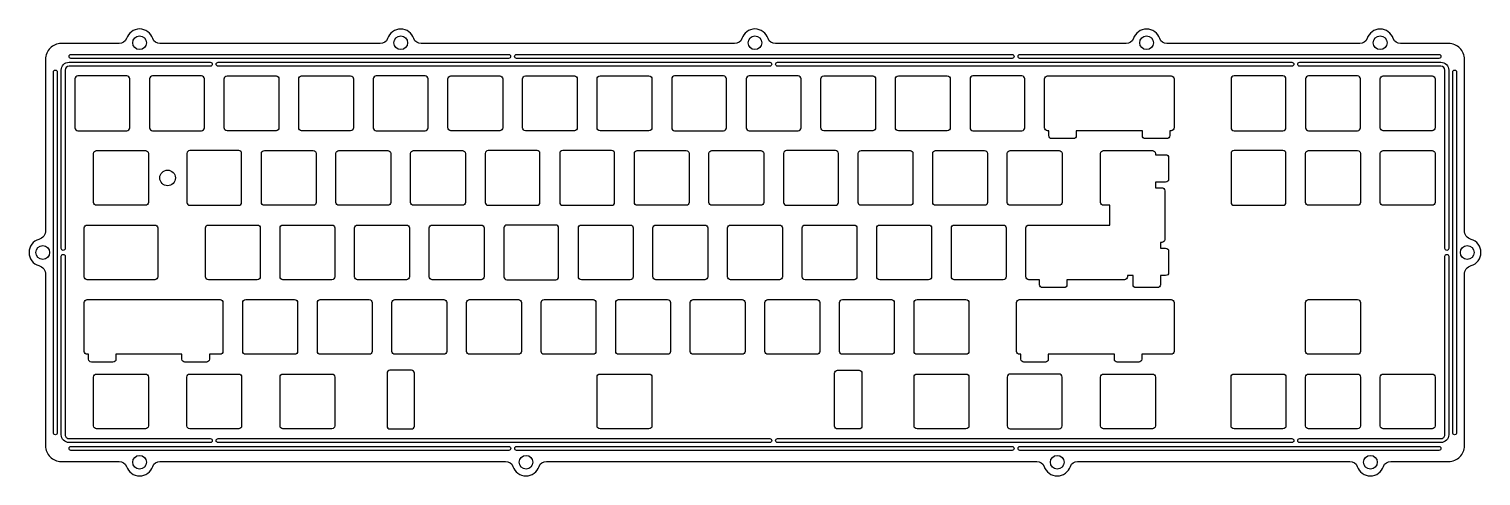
# Model space of a CAD drawing. Header units: millimetres. Extents: x -9 to 362, y -103 to 11.
import ezdxf

# ---------------------------------------------------------------- set-up
doc = ezdxf.new("R2010")
doc.units = ezdxf.units.MM
doc.layers.get('0').update_dxf_attribs({"linetype": 'CONTINUOUS'})

msp = doc.modelspace()

# ---------------------------------------------------------------- linework, layer by layer
for points in [[(-4.97, -51.84), (-4.97, -95.62, 0.414214), (-0.98, -99.62), (10.05, -99.62), (13.85, -99.62, -0.305834), (15.7, -100.87, 0.736933), (22.4, -100.87, -0.305835), (24.25, -99.62), (112.52, -99.62, -0.305834), (114.38, -100.87, 0.736933), (121.07, -100.87, -0.305835), (122.93, -99.62), (248.2, -99.62, -0.305834), (250.05, -100.87, 0.736932), (256.75, -100.87, -0.305835), (258.6, -99.62), (328.17, -99.62, -0.305834), (330.03, -100.87, 0.736932), (336.72, -100.87, -0.305835), (338.58, -99.62), (342.38, -99.62), (353.4, -99.62, 0.414214), (357.4, -95.62), (357.4, -51.84, -0.333096), (359.1, -49.57, 0.749331), (359.1, -42.85, -0.333096), (357.4, -40.58), (357.4, 3.19, 0.414214), (353.4, 7.19), (341.08, 7.19, -0.305836), (339.22, 8.45, 0.736927), (332.53, 8.45, -0.305838), (330.67, 7.19), (281.43, 7.19, -0.305836), (279.57, 8.45, 0.736927), (272.88, 8.45, -0.305838), (271.02, 7.19), (181.42, 7.19, -0.305836), (179.56, 8.45, 0.736927), (172.86, 8.45, -0.305838), (171.01, 7.19), (90.93, 7.19, -0.305836), (89.07, 8.45, 0.736927), (82.38, 8.45, -0.305838), (80.52, 7.19), (24.25, 7.19, -0.305836), (22.4, 8.45, 0.736927), (15.7, 8.45, -0.305838), (13.85, 7.19), (-0.98, 7.19, 0.414214), (-4.97, 3.19), (-4.97, -40.58, -0.333293), (-6.68, -42.85, 0.749887), (-6.68, -49.57, -0.333293)], [(113.3, 4.41, -1), (113.3, 3.41), (56.15, 3.41), (1.52, 3.41, -1), (1.52, 4.41), (56.15, 4.41)], [(115.3, 4.41), (241.89, 4.41, -1), (241.89, 3.41), (115.3, 3.41, -1)], [(350.9, 3.41), (305.8, 3.41), (243.89, 3.41, -1), (243.89, 4.41), (305.8, 4.41), (350.9, 4.41, -1)], [(-2.97, -92.29), (-2.97, -0.09, -1), (-1.98, -0.09), (-1.98, -92.29, -1)], [(0.03, 0.41), (0.03, -45.19, -1), (-0.98, -45.19), (-0.98, 0.41, -0.414213), (1.02, 2.41), (37.1, 2.41, -1), (37.1, 1.41), (1.02, 1.41, 0.414212)], [(39.1, 1.41, -1), (39.1, 2.41), (56.15, 2.41), (58.15, 2.41), (179.98, 2.41, -1), (179.98, 1.41)], [(313.33, 1.41), (181.98, 1.41, -1), (181.98, 2.41), (294.28, 2.41), (296.28, 2.41), (303.8, 2.41), (313.33, 2.41, -1)], [(352.4, -45.19), (352.4, 0.41, 0.414213), (351.4, 1.41), (315.33, 1.41, -1), (315.33, 2.41), (351.4, 2.41, -0.414213), (353.4, 0.41), (353.4, -45.19, -1)], [(354.4, -92.29), (354.4, -0.09, -1), (355.4, -0.09), (355.4, -92.29, -1)], [(16.53, -1.84, 0.414214), (15.78, -1.09), (3.28, -1.09, 0.414214), (2.53, -1.84), (2.53, -14.34, 0.414214), (3.28, -15.09), (15.78, -15.09, 0.414214), (16.53, -14.34)], [(21.58, -14.34, 0.414214), (22.33, -15.09), (34.83, -15.09, 0.414214), (35.58, -14.34), (35.58, -1.84, 0.414214), (34.83, -1.09), (22.33, -1.09, 0.414214), (21.58, -1.84)], [(40.63, -1.84, -0.414214), (41.38, -1.09), (53.88, -1.09, -0.414214), (54.63, -1.84), (54.63, -14.34, -0.414214), (53.88, -15.09), (41.38, -15.09, -0.414214), (40.63, -14.34)], [(60.43, -1.09), (72.93, -1.09, -0.414214), (73.68, -1.84), (73.68, -14.34, -0.414214), (72.93, -15.09), (60.43, -15.09, -0.414214), (59.68, -14.34), (59.68, -1.84, -0.414214)], [(91.98, -1.09), (79.48, -1.09, 0.414214), (78.73, -1.84), (78.73, -14.34, 0.414214), (79.48, -15.09), (91.98, -15.09, 0.414214), (92.73, -14.34), (92.73, -1.84, 0.414214)], [(111.78, -1.84), (111.78, -14.34, -0.414214), (111.03, -15.09), (98.53, -15.09, -0.414214), (97.78, -14.34), (97.78, -1.84, -0.414214), (98.53, -1.09), (111.03, -1.09, -0.414214)], [(117.58, -1.09), (130.08, -1.09, -0.414214), (130.83, -1.84), (130.83, -14.34, -0.414214), (130.08, -15.09), (117.58, -15.09, -0.414214), (116.83, -14.34), (116.83, -1.84, -0.414214)], [(149.88, -14.34, -0.414214), (149.13, -15.09), (136.63, -15.09, -0.414214), (135.88, -14.34), (135.88, -1.84, -0.414214), (136.63, -1.09), (149.13, -1.09, -0.414214), (149.88, -1.84)], [(168.18, -1.09), (155.68, -1.09, 0.414214), (154.93, -1.84), (154.93, -14.34, 0.414214), (155.68, -15.09), (168.18, -15.09, 0.414214), (168.93, -14.34), (168.93, -1.84, 0.414214)], [(173.98, -14.34, 0.414214), (174.73, -15.09), (187.23, -15.09, 0.414214), (187.98, -14.34), (187.98, -1.84, 0.414214), (187.23, -1.09), (174.73, -1.09, 0.414214), (173.98, -1.84)], [(193.03, -14.34), (193.03, -1.84, -0.414214), (193.78, -1.09), (206.28, -1.09, -0.414214), (207.03, -1.84), (207.03, -14.34, -0.414214), (206.28, -15.09), (193.78, -15.09, -0.414214)], [(212.83, -1.09), (225.33, -1.09, -0.414214), (226.08, -1.84), (226.08, -14.34, -0.414214), (225.33, -15.09), (212.83, -15.09, -0.414214), (212.08, -14.34), (212.08, -1.84, -0.414214)], [(231.13, -14.34, 0.414214), (231.88, -15.09), (244.38, -15.09, 0.414214), (245.13, -14.34), (245.13, -1.84, 0.414214), (244.38, -1.09), (231.88, -1.09, 0.414214), (231.13, -1.84)], [(282.48, -15.09), (282.14, -15.09), (282.14, -16.34, -0.414214), (281.39, -17.09), (275.89, -17.09, -0.414214), (275.14, -16.34), (275.14, -15.09), (258.26, -15.09), (258.26, -16.34, -0.414214), (257.51, -17.09), (252.01, -17.09, -0.414214), (251.26, -16.34), (251.26, -15.09), (250.93, -15.09, -0.414214), (250.18, -14.34), (250.18, -1.84, -0.414214), (250.93, -1.09), (282.48, -1.09, -0.414214), (283.23, -1.84), (283.23, -14.34, -0.414214)], [(297.8, -14.34, 0.414214), (298.55, -15.09), (311.05, -15.09, 0.414214), (311.8, -14.34), (311.8, -1.84, 0.414214), (311.05, -1.09), (298.55, -1.09, 0.414214), (297.8, -1.84)], [(330.85, -14.34), (330.85, -1.84, 0.414214), (330.1, -1.09), (317.6, -1.09, 0.414214), (316.85, -1.84), (316.85, -14.34, 0.414214), (317.6, -15.09), (330.1, -15.09, 0.414214)], [(335.9, -1.84, -0.414214), (336.65, -1.09), (349.15, -1.09, -0.414214), (349.9, -1.84), (349.9, -14.34, -0.414214), (349.15, -15.09), (336.65, -15.09, -0.414214), (335.9, -14.34)], [(21.29, -33.39, -0.414214), (20.54, -34.14), (8.04, -34.14, -0.414214), (7.29, -33.39), (7.29, -20.89, -0.414214), (8.04, -20.14), (20.54, -20.14, -0.414214), (21.29, -20.89)], [(44.35, -34.14, 0.414214), (45.1, -33.39), (45.1, -20.89, 0.414214), (44.35, -20.14), (31.85, -20.14, 0.414214), (31.1, -20.89), (31.1, -33.39, 0.414214), (31.85, -34.14)], [(50.9, -20.14), (63.4, -20.14, -0.414214), (64.15, -20.89), (64.15, -33.39, -0.414214), (63.4, -34.14), (50.9, -34.14, -0.414214), (50.15, -33.39), (50.15, -20.89, -0.414214)], [(69.95, -34.14, -0.414214), (69.2, -33.39), (69.2, -20.89, -0.414214), (69.95, -20.14), (82.45, -20.14, -0.414214), (83.2, -20.89), (83.2, -33.39, -0.414214), (82.45, -34.14)], [(88.25, -33.39), (88.25, -20.89, -0.414214), (89, -20.14), (101.5, -20.14, -0.414214), (102.25, -20.89), (102.25, -33.39, -0.414214), (101.5, -34.14), (89, -34.14, -0.414214)], [(108.05, -20.14, 0.414214), (107.3, -20.89), (107.3, -33.39, 0.414214), (108.05, -34.14), (120.55, -34.14, 0.414214), (121.3, -33.39), (121.3, -20.89, 0.414214), (120.55, -20.14)], [(126.35, -33.39, 0.414214), (127.1, -34.14), (139.6, -34.14, 0.414214), (140.35, -33.39), (140.35, -20.89, 0.414214), (139.6, -20.14), (127.1, -20.14, 0.414214), (126.35, -20.89)], [(146.15, -34.14, -0.414214), (145.4, -33.39), (145.4, -20.89, -0.414214), (146.15, -20.14), (158.65, -20.14, -0.414214), (159.4, -20.89), (159.4, -33.39, -0.414214), (158.65, -34.14)], [(165.2, -20.14), (177.7, -20.14, -0.414214), (178.45, -20.89), (178.45, -33.39, -0.414214), (177.7, -34.14), (165.2, -34.14, -0.414214), (164.45, -33.39), (164.45, -20.89, -0.414214)], [(197.5, -20.89, 0.414214), (196.75, -20.14), (184.25, -20.14, 0.414214), (183.5, -20.89), (183.5, -33.39, 0.414214), (184.25, -34.14), (196.75, -34.14, 0.414214), (197.5, -33.39)], [(202.55, -33.39), (202.55, -20.89, -0.414214), (203.3, -20.14), (215.8, -20.14, -0.414214), (216.55, -20.89), (216.55, -33.39, -0.414214), (215.8, -34.14), (203.3, -34.14, -0.414214)], [(234.85, -34.14), (222.35, -34.14, -0.414214), (221.6, -33.39), (221.6, -20.89, -0.414214), (222.35, -20.14), (234.85, -20.14, -0.414214), (235.6, -20.89), (235.6, -33.39, -0.414214)], [(253.9, -20.14, -0.414214), (254.65, -20.89), (254.65, -33.39, -0.414214), (253.9, -34.14), (241.4, -34.14, -0.414214), (240.65, -33.39), (240.65, -20.89, -0.414214), (241.4, -20.14)], [(281.84, -27.48, -0.414214), (281.09, -28.23), (278.46, -28.23), (278.46, -29.66), (280.09, -29.66, -0.414214), (280.84, -30.41), (280.84, -42.91, -0.414214), (280.09, -43.66), (279.76, -43.66), (279.76, -45.1), (281.09, -45.1, -0.414214), (281.84, -45.85), (281.84, -51.35, -0.414214), (281.09, -52.1), (279.76, -52.1), (279.76, -54.44, -0.414214), (279.01, -55.19), (273.51, -55.19, -0.414214), (272.76, -54.44), (272.76, -52.1), (271.32, -52.1), (271.32, -52.44, -0.414214), (270.57, -53.19), (255.88, -53.19), (255.88, -54.44, -0.414214), (255.13, -55.19), (249.63, -55.19, -0.414214), (248.88, -54.44), (248.88, -53.19), (246.16, -53.19, -0.414214), (245.41, -52.44), (245.41, -39.94, -0.414214), (246.16, -39.19), (266.84, -39.19), (266.84, -34.14), (265.21, -34.14, -0.414214), (264.46, -33.39), (264.46, -20.89, -0.414214), (265.21, -20.14), (277.71, -20.14, -0.414214), (278.46, -20.89), (278.46, -21.23), (281.09, -21.23, -0.414214), (281.84, -21.98)], [(311.05, -20.14), (298.55, -20.14, 0.414214), (297.8, -20.89), (297.8, -33.39, 0.414214), (298.55, -34.14), (311.05, -34.14, 0.414214), (311.8, -33.39), (311.8, -20.89, 0.414214)], [(330.1, -20.14, -0.414214), (330.85, -20.89), (330.85, -33.39, -0.414214), (330.1, -34.14), (317.6, -34.14, -0.414214), (316.85, -33.39), (316.85, -20.89, -0.414214), (317.6, -20.14)], [(335.9, -33.39), (335.9, -20.89, -0.414214), (336.65, -20.14), (349.15, -20.14, -0.414214), (349.9, -20.89), (349.9, -33.39, -0.414214), (349.15, -34.14), (336.65, -34.14, -0.414214)], [(4.91, -52.44), (4.91, -39.94, -0.414214), (5.66, -39.19), (22.92, -39.19, -0.414214), (23.67, -39.94), (23.67, -52.44, -0.414214), (22.92, -53.19), (5.66, -53.19, -0.414214)], [(35.86, -39.94, -0.414214), (36.61, -39.19), (49.11, -39.19, -0.414214), (49.86, -39.94), (49.86, -52.44, -0.414214), (49.11, -53.19), (36.61, -53.19, -0.414214), (35.86, -52.44)], [(54.91, -39.94, -0.414214), (55.66, -39.19), (68.16, -39.19, -0.414214), (68.91, -39.94), (68.91, -52.44, -0.414214), (68.16, -53.19), (55.66, -53.19, -0.414214), (54.91, -52.44)], [(87.21, -53.19), (74.71, -53.19, -0.414214), (73.96, -52.44), (73.96, -39.94, -0.414214), (74.71, -39.19), (87.21, -39.19, -0.414214), (87.96, -39.94), (87.96, -52.44, -0.414214)], [(93.01, -39.94, -0.414214), (93.76, -39.19), (106.26, -39.19, -0.414214), (107.01, -39.94), (107.01, -52.44, -0.414214), (106.26, -53.19), (93.76, -53.19, -0.414214), (93.01, -52.44)], [(126.06, -39.94, 0.414214), (125.31, -39.19), (112.81, -39.19, 0.414214), (112.06, -39.94), (112.06, -52.44, 0.414214), (112.81, -53.19), (125.31, -53.19, 0.414214), (126.06, -52.44)], [(131.11, -39.94, -0.414214), (131.86, -39.19), (144.36, -39.19, -0.414214), (145.11, -39.94), (145.11, -52.44, -0.414214), (144.36, -53.19), (131.86, -53.19, -0.414214), (131.11, -52.44)], [(164.16, -39.94), (164.16, -52.44, -0.414214), (163.41, -53.19), (150.91, -53.19, -0.414214), (150.16, -52.44), (150.16, -39.94, -0.414214), (150.91, -39.19), (163.41, -39.19, -0.414214)], [(182.46, -39.19, -0.414214), (183.21, -39.94), (183.21, -52.44, -0.414214), (182.46, -53.19), (169.96, -53.19, -0.414214), (169.21, -52.44), (169.21, -39.94, -0.414214), (169.96, -39.19)], [(202.26, -39.94), (202.26, -52.44, -0.414214), (201.51, -53.19), (189.01, -53.19, -0.414214), (188.26, -52.44), (188.26, -39.94, -0.414214), (189.01, -39.19), (201.51, -39.19, -0.414214)], [(221.31, -52.44, -0.414214), (220.56, -53.19), (208.06, -53.19, -0.414214), (207.31, -52.44), (207.31, -39.94, -0.414214), (208.06, -39.19), (220.56, -39.19, -0.414214), (221.31, -39.94)], [(226.36, -52.44), (226.36, -39.94, -0.414214), (227.11, -39.19), (239.61, -39.19, -0.414214), (240.36, -39.94), (240.36, -52.44, -0.414214), (239.61, -53.19), (227.11, -53.19, -0.414214)], [(37.1, -93.79, -1), (37.1, -94.79), (1.02, -94.79, -0.414214), (-0.98, -92.79), (-0.98, -47.19, -1), (0.03, -47.19), (0.03, -92.79, 0.414215), (1.02, -93.79)], [(353.4, -47.19), (353.4, -92.79, -0.414215), (351.4, -94.79), (315.33, -94.79, -1), (315.33, -93.79), (351.4, -93.79, 0.414215), (352.4, -92.79), (352.4, -47.19, -1)], [(40.34, -58.99), (40.34, -71.49, -0.414214), (39.59, -72.24), (36.87, -72.24), (36.87, -73.49, -0.414214), (36.12, -74.24), (30.62, -74.24, -0.414214), (29.87, -73.49), (29.87, -72.24), (12.99, -72.24), (12.99, -73.49, -0.414214), (12.24, -74.24), (6.74, -74.24, -0.414214), (5.99, -73.49), (5.99, -72.24), (5.66, -72.24, -0.414214), (4.91, -71.49), (4.91, -58.99, -0.414214), (5.66, -58.24), (39.59, -58.24, -0.414214)], [(45.39, -58.99, -0.414214), (46.14, -58.24), (58.64, -58.24, -0.414214), (59.39, -58.99), (59.39, -71.49, -0.414214), (58.64, -72.24), (46.14, -72.24, -0.414214), (45.39, -71.49)], [(77.69, -72.24), (65.19, -72.24, -0.414214), (64.44, -71.49), (64.44, -58.99, -0.414214), (65.19, -58.24), (77.69, -58.24, -0.414214), (78.44, -58.99), (78.44, -71.49, -0.414214)], [(83.49, -71.49), (83.49, -58.99, -0.414214), (84.24, -58.24), (96.74, -58.24, -0.414214), (97.49, -58.99), (97.49, -71.49, -0.414214), (96.74, -72.24), (84.24, -72.24, -0.414214)], [(103.29, -58.24), (115.79, -58.24, -0.414214), (116.54, -58.99), (116.54, -71.49, -0.414214), (115.79, -72.24), (103.29, -72.24, -0.414214), (102.54, -71.49), (102.54, -58.99, -0.414214)], [(134.84, -58.24, -0.414214), (135.59, -58.99), (135.59, -71.49, -0.414214), (134.84, -72.24), (122.34, -72.24, -0.414214), (121.59, -71.49), (121.59, -58.99, -0.414214), (122.34, -58.24)], [(153.89, -58.24, -0.414214), (154.64, -58.99), (154.64, -71.49, -0.414214), (153.89, -72.24), (141.39, -72.24, -0.414214), (140.64, -71.49), (140.64, -58.99, -0.414214), (141.39, -58.24)], [(160.44, -72.24, -0.414214), (159.69, -71.49), (159.69, -58.99, -0.414214), (160.44, -58.24), (172.94, -58.24, -0.414214), (173.69, -58.99), (173.69, -71.49, -0.414214), (172.94, -72.24)], [(192.74, -58.99), (192.74, -71.49, -0.414214), (191.99, -72.24), (179.49, -72.24, -0.414214), (178.74, -71.49), (178.74, -58.99, -0.414214), (179.49, -58.24), (191.99, -58.24, -0.414214)], [(197.79, -58.99, -0.414214), (198.54, -58.24), (211.04, -58.24, -0.414214), (211.79, -58.99), (211.79, -71.49, -0.414214), (211.04, -72.24), (198.54, -72.24, -0.414214), (197.79, -71.49)], [(216.84, -71.49), (216.84, -58.99, -0.414214), (217.59, -58.24), (230.09, -58.24, -0.414214), (230.84, -58.99), (230.84, -71.49, -0.414214), (230.09, -72.24), (217.59, -72.24, -0.414214)], [(243.78, -58.24), (282.48, -58.24, -0.414214), (283.23, -58.99), (283.23, -71.49, -0.414214), (282.48, -72.24), (274.99, -72.24), (274.99, -73.49, -0.414214), (274.24, -74.24), (268.74, -74.24, -0.414214), (267.99, -73.49), (267.99, -72.24), (251.12, -72.24), (251.12, -73.49, -0.414214), (250.37, -74.24), (244.87, -74.24, -0.414214), (244.12, -73.49), (244.12, -72.24), (243.78, -72.24, -0.414214), (243.03, -71.49), (243.03, -58.99, -0.414214)], [(330.85, -71.49, -0.414214), (330.1, -72.24), (317.6, -72.24, -0.414214), (316.85, -71.49), (316.85, -58.99, -0.414214), (317.6, -58.24), (330.1, -58.24, -0.414214), (330.85, -58.99)], [(7.29, -78.04, -0.414214), (8.04, -77.29), (20.54, -77.29, -0.414214), (21.29, -78.04), (21.29, -90.54, -0.414214), (20.54, -91.29), (8.04, -91.29, -0.414214), (7.29, -90.54)], [(44.35, -77.29, -0.414214), (45.1, -78.04), (45.1, -90.54, -0.414214), (44.35, -91.29), (31.85, -91.29, -0.414214), (31.1, -90.54), (31.1, -78.04, -0.414214), (31.85, -77.29)], [(68.91, -90.54, -0.414214), (68.16, -91.29), (55.66, -91.29, -0.414214), (54.91, -90.54), (54.91, -78.04, -0.414214), (55.66, -77.29), (68.16, -77.29, -0.414214), (68.91, -78.04)], [(82.23, -77.07), (82.23, -90.57, 0.414214), (82.98, -91.32), (88.48, -91.32, 0.414214), (89.23, -90.57), (89.23, -77.07, 0.414214), (88.48, -76.32), (82.98, -76.32, 0.414214)], [(135.88, -78.04, -0.414214), (136.63, -77.29), (149.13, -77.29, -0.414214), (149.88, -78.04), (149.88, -90.54, -0.414214), (149.13, -91.29), (136.63, -91.29, -0.414214), (135.88, -90.54)], [(197.28, -76.32), (202.78, -76.32, -0.414214), (203.53, -77.07), (203.53, -90.57, -0.414214), (202.78, -91.32), (197.28, -91.32, -0.414214), (196.53, -90.57), (196.53, -77.07, -0.414214)], [(216.84, -90.54), (216.84, -78.04, -0.414214), (217.59, -77.29), (230.09, -77.29, -0.414214), (230.84, -78.04), (230.84, -90.54, -0.414214), (230.09, -91.29), (217.59, -91.29, -0.414214)], [(240.65, -90.54, 0.414214), (241.4, -91.29), (253.9, -91.29, 0.414214), (254.65, -90.54), (254.65, -78.04, 0.414214), (253.9, -77.29), (241.4, -77.29, 0.414214), (240.65, -78.04)], [(265.21, -77.29), (277.71, -77.29, -0.414214), (278.46, -78.04), (278.46, -90.54, -0.414214), (277.71, -91.29), (265.21, -91.29, -0.414214), (264.46, -90.54), (264.46, -78.04, -0.414214)], [(297.8, -90.54), (297.8, -78.04, -0.414214), (298.55, -77.29), (311.05, -77.29, -0.414214), (311.8, -78.04), (311.8, -90.54, -0.414214), (311.05, -91.29), (298.55, -91.29, -0.414214)], [(330.85, -78.04), (330.85, -90.54, -0.414214), (330.1, -91.29), (317.6, -91.29, -0.414214), (316.85, -90.54), (316.85, -78.04, -0.414214), (317.6, -77.29), (330.1, -77.29, -0.414214)], [(349.15, -91.29), (336.65, -91.29, -0.414214), (335.9, -90.54), (335.9, -78.04, -0.414214), (336.65, -77.29), (349.15, -77.29, -0.414214), (349.9, -78.04), (349.9, -90.54, -0.414214)], [(113.34, -95.79, -1), (113.34, -96.79), (1.52, -96.79, -1), (1.52, -95.79)], [(179.98, -93.79, -1), (179.98, -94.79), (58.15, -94.79), (56.15, -94.79), (39.1, -94.79, -1), (39.1, -93.79)], [(241.89, -96.79), (115.34, -96.79, -1), (115.34, -95.79), (241.89, -95.79, -1)], [(294.28, -94.79), (181.98, -94.79, -1), (181.98, -93.79), (313.33, -93.79, -1), (313.33, -94.79), (305.8, -94.79), (303.8, -94.79), (296.28, -94.79)], [(350.9, -95.79, -1), (350.9, -96.79), (243.89, -96.79, -1), (243.89, -95.79)]]:
    msp.add_lwpolyline(points, format="xyb", close=True)
for centre, radius in [((19.05, 7.41), 1.75), ((85.73, 7.41), 1.75), ((176.21, 7.41), 1.75), ((276.23, 7.41), 1.75), ((335.88, 7.41), 1.75), ((26.19, -27.14), 2), ((-5.69, -46.21), 1.75), ((358.12, -46.21), 1.75), ((19.05, -99.84), 1.75), ((117.73, -99.84), 1.75), ((253.4, -99.84), 1.75), ((333.38, -99.84), 1.75)]:
    msp.add_circle(centre, radius)

doc.saveas('drawing.dxf')
